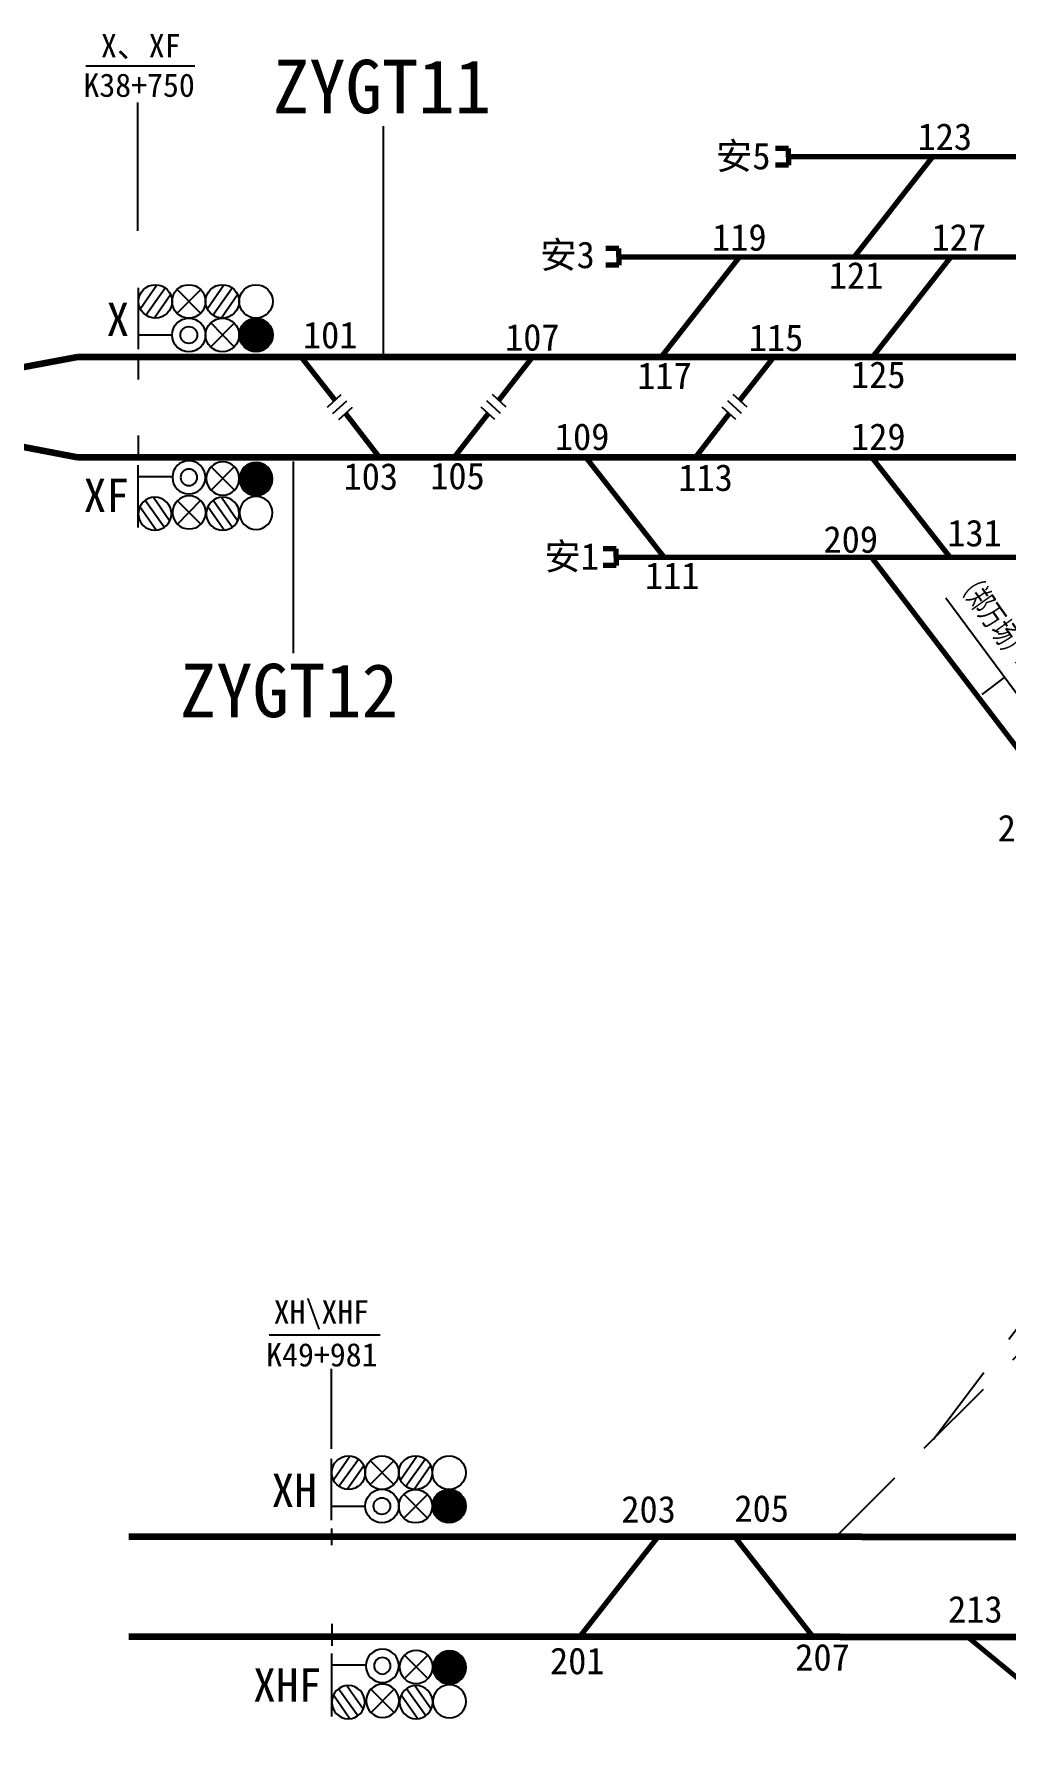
# Model space of a CAD drawing. Header units: millimetres. Extents: x -17381 to -15684, y 1883 to 2345.
# Drawn here: x -16451.3 to -16393.1, y 2112.4 to 2214.4 of the extents above; entities that cross this region are included whole.
import ezdxf

# ---------------------------------------------------------------- set-up
doc = ezdxf.new("R2010")
doc.units = ezdxf.units.MM
doc.linetypes.add('HIDDEN', pattern=[0.375, 0.25, -0.125])
for name, color, linetype in [('1', 1, 'Continuous'), ('ZC_新建_标注', 7, 'Continuous'), ('站台', 7, 'Continuous')]:
    doc.layers.add(name, color=color, linetype=linetype)
doc.styles.get("Standard").update_dxf_attribs({"font": ''})
doc.styles.add('宋体', font='')
doc.styles.add('文字', font='rs9.shx', dxfattribs={"width": 0.75, "bigfont": 'hztxt.shx'})
doc.styles.get('Standard').set_extended_font_data('SimSun')
doc.styles.get('宋体').set_extended_font_data('SimSun')

# ---------------------------------------------------------------- blocks, each defined once
blk = doc.blocks.new('DFRE')
at = {"color": 7, "linetype": 'Continuous'}
for p, q in [((257.72, 164.95), (257.72, 157.4)), ((257.8, 158.75), (261.76, 158.75))]:
    blk.add_line(p, q, dxfattribs=at)
at = {"color": 1}
for p, q in [((269.95, 159.15), (272.88, 160.84)), ((269.95, 158.99), (273.02, 160.76)), ((269.97, 159.31), (272.74, 160.91)), ((269.97, 158.85), (273.14, 160.68)), ((269.99, 158.7), (273.25, 160.59)), ((270, 159.48), (272.58, 160.97)), ((270.04, 159.66), (272.4, 161.02)), ((270.11, 159.86), (272.19, 161.06)), ((270.22, 160.07), (271.95, 161.07)), ((270.4, 160.33), (271.64, 161.05)), ((270.02, 158.57), (273.35, 160.5)), ((270.06, 158.44), (273.45, 160.4)), ((270.1, 158.31), (273.54, 160.29)), ((270.16, 158.19), (273.61, 160.18)), ((270.22, 158.07), (273.68, 160.07)), ((270.29, 157.96), (273.75, 159.95)), ((270.37, 157.85), (273.8, 159.83)), ((270.46, 157.74), (273.85, 159.7)), ((270.55, 157.64), (273.89, 159.57)), ((270.65, 157.55), (273.92, 159.44)), ((270.77, 157.46), (273.94, 159.29)), ((270.89, 157.38), (273.95, 159.15)), ((271.02, 157.3), (273.95, 158.99)), ((271.17, 157.23), (273.94, 158.83)), ((271.33, 157.17), (273.91, 158.66)), ((271.51, 157.12), (273.86, 158.48)), ((271.71, 157.09), (273.79, 158.28)), ((271.96, 157.07), (273.68, 158.07)), ((272.26, 157.1), (273.51, 157.81))]:
    blk.add_line(p, q, dxfattribs=at)
at = {"layer": '1', "color": 2}
for p, q in [((259.88, 165.25), (257.92, 162.43)), ((260.87, 164.9), (258.56, 161.65)), ((268.09, 165.25), (266.13, 162.43)), ((269.08, 164.9), (266.76, 161.65)), ((261.51, 164.12), (259.55, 161.3)), ((269.72, 164.12), (267.76, 161.3))]:
    blk.add_line(p, q, dxfattribs=at)
at = {"layer": '1', "color": 7}
for p, q in [((265.27, 164.52), (262.46, 161.7)), ((262.47, 164.51), (265.25, 161.68)), ((269.33, 160.42), (266.52, 157.6)), ((266.53, 160.41), (269.32, 157.58)), ((257.72, 153.8), (257.72, 156.47))]:
    blk.add_line(p, q, dxfattribs=at)
at = {"layer": '1', "color": 2}
for centre in [(259.73, 163.27), (267.93, 163.27)]:
    blk.add_circle(centre, 2, dxfattribs=at)
at = {"layer": '1', "color": 7}
for centre, radius in [((263.87, 163.11), 2), ((263.84, 158.87), 2), ((267.93, 159.01), 2), ((263.84, 158.87), 1)]:
    blk.add_circle(centre, radius, dxfattribs=at)
at = {"layer": '1', "color": 3}
blk.add_circle((271.95, 163.17), 2, dxfattribs=at)
at = {"layer": '1', "color": 1}
blk.add_circle((271.95, 159.07), 2, dxfattribs=at)
blk = doc.blocks.new('*X203')
at = {"color": 0}
for p, q in [((-1.5, 0.06), (0.7, 1.33)), ((-1.5, -0.06), (0.8, 1.27)), ((-1.49, 0.18), (0.59, 1.38)), ((-1.49, -0.17), (0.89, 1.21)), ((-1.47, 0.31), (0.47, 1.43)), ((-1.47, -0.27), (0.97, 1.14)), ((-1.45, -0.38), (1.05, 1.07)), ((-1.43, 0.44), (0.33, 1.46)), ((-1.42, -0.48), (1.12, 0.99)), ((-1.39, -0.57), (1.19, 0.92)), ((-1.38, 0.59), (0.18, 1.49)), ((-1.35, -0.66), (1.25, 0.83)), ((-1.3, 0.75), (0, 1.5)), ((-1.3, -0.75), (1.3, 0.75)), ((-1.25, -0.83), (1.35, 0.66)), ((-1.19, -0.92), (1.39, 0.57)), ((-1.17, 0.94), (-0.23, 1.48)), ((-1.12, -0.99), (1.42, 0.48)), ((-1.05, -1.07), (1.45, 0.38)), ((-0.97, -1.14), (1.47, 0.27)), ((-0.89, -1.21), (1.49, 0.17)), ((-0.8, -1.27), (1.5, 0.06)), ((-0.7, -1.33), (1.5, -0.06)), ((-0.59, -1.38), (1.49, -0.18)), ((-0.47, -1.43), (1.47, -0.31)), ((-0.33, -1.46), (1.43, -0.44)), ((-0.18, -1.49), (1.38, -0.59)), ((0, -1.5), (1.3, -0.75)), ((0.23, -1.48), (1.17, -0.94))]:
    blk.add_line(p, q, dxfattribs=at)
blk = doc.blocks.new('LD')
at = {"layer": '1', "color": 3}
blk.add_circle((0, 0), 1.5, dxfattribs=at)
blk = doc.blocks.new('FD')
at = {"layer": '1', "color": 7}
for p, q in [((1.05, 1.06), (-1.06, -1.06)), ((-1.05, 1.05), (1.04, -1.08))]:
    blk.add_line(p, q, dxfattribs=at)
blk.add_circle((0, 0), 1.5, dxfattribs=at)
blk = doc.blocks.new('BD')
at = {"layer": '1', "color": 7}
for radius in [1.5, 0.75]:
    blk.add_circle((0, 0), radius, dxfattribs=at)
blk = doc.blocks.new('UD')
at = {"layer": '1', "color": 2}
for p, q in [((0.1149, 1.4857), (-1.3549, -0.6305)), ((0.8607, 1.2175), (-0.8771, -1.2175)), ((1.3386, 0.6378), (-0.1312, -1.4784))]:
    blk.add_line(p, q, dxfattribs=at)
blk.add_circle((0, 0), 1.5, dxfattribs=at)
blk = doc.blocks.new('*X218')
at = {"color": 0}
for p, q in [((-1.5, 0.06), (0.7, 1.33)), ((-1.5, -0.06), (0.8, 1.27)), ((-1.49, 0.18), (0.59, 1.38)), ((-1.49, -0.17), (0.89, 1.21)), ((-1.47, 0.31), (0.47, 1.43)), ((-1.47, -0.27), (0.97, 1.14)), ((-1.45, -0.38), (1.05, 1.07)), ((-1.43, 0.44), (0.33, 1.46)), ((-1.42, -0.48), (1.12, 0.99)), ((-1.39, -0.57), (1.19, 0.92)), ((-1.38, 0.59), (0.18, 1.49)), ((-1.35, -0.66), (1.25, 0.83)), ((-1.3, 0.75), (0, 1.5)), ((-1.3, -0.75), (1.3, 0.75)), ((-1.25, -0.83), (1.35, 0.66)), ((-1.19, -0.92), (1.39, 0.57)), ((-1.17, 0.94), (-0.23, 1.48)), ((-1.12, -0.99), (1.42, 0.48)), ((-1.05, -1.07), (1.45, 0.38)), ((-0.97, -1.14), (1.47, 0.27)), ((-0.89, -1.21), (1.49, 0.17)), ((-0.8, -1.27), (1.5, 0.06)), ((-0.7, -1.33), (1.5, -0.06)), ((-0.59, -1.38), (1.49, -0.18)), ((-0.47, -1.43), (1.47, -0.31)), ((-0.33, -1.46), (1.43, -0.44)), ((-0.18, -1.49), (1.38, -0.59)), ((0, -1.5), (1.3, -0.75)), ((0.23, -1.48), (1.17, -0.94))]:
    blk.add_line(p, q, dxfattribs=at)

msp = doc.modelspace()

# ---------------------------------------------------------------- linework, layer by layer
at = {"color": 0, "lineweight": -3}
for p, q in [((-16448.18, 2212.48), (-16441.65, 2212.48)), ((-16445.06, 2202.6), (-16445.06, 2210.28)), ((-16433.46, 2129.66), (-16433.46, 2134.44))]:
    msp.add_line(p, q, dxfattribs=at)
at = {"color": 5, "lineweight": -3}
msp.add_line((-16430.37, 2208.86), (-16430.37, 2195.04), dxfattribs=at)
at = {"color": 5, "lineweight": 70}
for p, q in [((-16406.12, 2207.53), (-16406.9, 2207.53)), ((-16406.12, 2207.03), (-16406.12, 2207.53)), ((-16406.12, 2207.03), (-16406.12, 2206.53)), ((-16406.12, 2206.53), (-16406.9, 2206.53)), ((-16400.15, 2203.63), (-16399.53, 2204.43)), ((-16416.26, 2201.54), (-16417.04, 2201.54)), ((-16416.26, 2201.04), (-16416.26, 2201.54)), ((-16416.26, 2201.04), (-16416.26, 2200.54)), ((-16413.73, 2195.05), (-16409.04, 2201.04)), ((-16396.38, 2201.04), (-16401.07, 2195.05)), ((-16416.26, 2200.54), (-16417.04, 2200.54))]:
    msp.add_line(p, q, dxfattribs=at)
at = {"color": 5, "lineweight": 70, "ltscale": 0.5}
for p, q in [((-16391.58, 2207.03), (-16406.12, 2207.03)), ((-16416.26, 2201.04), (-16344.19, 2201.04))]:
    msp.add_line(p, q, dxfattribs=at)
at = {"color": 5, "lineweight": 100}
msp.add_line((-16456.62, 2193.55), (-16448.68, 2195.05), dxfattribs=at)
at = {"color": 5, "lineweight": 100, "ltscale": 0.5}
msp.add_line((-16448.68, 2195.05), (-16344.19, 2195.05), dxfattribs=at)
at = {"color": 0, "linetype": 'Continuous'}
for p, q in [((-16445.02, 2193.69), (-16445.02, 2194.94)), ((-16433.46, 2117.4), (-16433.46, 2113.63))]:
    msp.add_line(p, q, dxfattribs=at)
at = {"color": 7, "linetype": 'Continuous'}
for p, q in [((-16433.71, 2192.03), (-16432.89, 2192.79)), ((-16423.02, 2192.03), (-16423.84, 2192.79)), ((-16408.59, 2192.03), (-16409.42, 2192.79)), ((-16433.38, 2191.66), (-16432.55, 2192.42)), ((-16433.04, 2191.29), (-16432.21, 2192.04)), ((-16423.69, 2191.29), (-16424.52, 2192.04)), ((-16423.35, 2191.66), (-16424.18, 2192.42)), ((-16409.27, 2191.29), (-16410.09, 2192.04)), ((-16408.92, 2191.66), (-16409.75, 2192.42))]:
    msp.add_line(p, q, dxfattribs=at)
at = {"color": 1, "lineweight": 100}
msp.add_line((-16456.62, 2190.55), (-16448.68, 2189.05), dxfattribs=at)
at = {"color": 1, "lineweight": 100, "ltscale": 0.5}
msp.add_line((-16448.68, 2189.05), (-16344.19, 2189.05), dxfattribs=at)
at = {"color": 1, "lineweight": -3}
msp.add_line((-16435.75, 2177.3), (-16435.75, 2188.79), dxfattribs=at)
at = {"color": 1, "lineweight": 70}
for p, q in [((-16418.24, 2189.05), (-16413.55, 2183.06)), ((-16416.42, 2183.56), (-16417.2, 2183.56)), ((-16416.42, 2183.06), (-16416.42, 2183.56)), ((-16416.42, 2182.56), (-16417.2, 2182.56)), ((-16416.42, 2183.06), (-16416.42, 2182.56))]:
    msp.add_line(p, q, dxfattribs=at)
at = {"color": 1, "lineweight": 70, "ltscale": 0.5}
msp.add_line((-16416.42, 2183.06), (-16344.19, 2183.06), dxfattribs=at)
at = {"color": 8, "linetype": 'Continuous', "lineweight": 70, "ltscale": 0.5}
msp.add_line((-16401.15, 2183.06), (-16379.25, 2154.35), dxfattribs=at)
at = {"color": 0, "ltscale": 0.5}
for p, q in [((-16389.57, 2170.96), (-16396.69, 2180.6)), ((-16394.53, 2174.84), (-16393.18, 2175.84)), ((-16433.46, 2124.89), (-16433.46, 2123.89))]:
    msp.add_line(p, q, dxfattribs=at)
at = {"color": 8, "linetype": 'HIDDEN', "ltscale": 20}
for p, q in [((-16397.44, 2130.23), (-16379.25, 2154.35)), ((-16403.29, 2124.39), (-16379.3, 2148.36))]:
    msp.add_line(p, q, dxfattribs=at)
at = {"color": 8}
msp.add_line((-16437.2, 2136.48), (-16430.55, 2136.48), dxfattribs=at)
at = {"color": 8, "lineweight": 100, "ltscale": 0.5}
for p, q in [((-16401.72, 2124.39), (-16445.61, 2124.39)), ((-16401.72, 2124.39), (-16344.19, 2124.39)), ((-16403.02, 2118.4), (-16445.61, 2118.4)), ((-16403.02, 2118.4), (-16344.19, 2118.4))]:
    msp.add_line(p, q, dxfattribs=at)
at = {"color": 8, "lineweight": 70}
for p, q in [((-16418.62, 2118.4), (-16413.93, 2124.39)), ((-16409.32, 2124.39), (-16404.63, 2118.39))]:
    msp.add_line(p, q, dxfattribs=at)
at = {"layer": '1', "color": 0}
for p, q in [((-16445.02, 2195.52), (-16445.02, 2199.19)), ((-16445.02, 2196.36), (-16443.01, 2196.36)), ((-16433.46, 2125.39), (-16433.46, 2129.06)), ((-16433.46, 2126.23), (-16431.45, 2126.23))]:
    msp.add_line(p, q, dxfattribs=at)
at = {"layer": '1', "color": 1}
for centre in [(-16437.99, 2196.36), (-16426.43, 2126.23)]:
    msp.add_circle(centre, 1, dxfattribs=at)
at = {"layer": '站台', "color": 5, "lineweight": 70}
for p, q in [((-16399.53, 2204.43), (-16397.49, 2207.03)), ((-16402.18, 2201.04), (-16400.15, 2203.63)), ((-16433.26, 2192.44), (-16435.3, 2195.05)), ((-16423.47, 2192.44), (-16421.43, 2195.05)), ((-16409.04, 2192.44), (-16407, 2195.05))]:
    msp.add_line(p, q, dxfattribs=at)
at = {"layer": '站台', "color": 1, "lineweight": 70}
for p, q in [((-16430.61, 2189.05), (-16432.64, 2191.65)), ((-16426.12, 2189.05), (-16424.09, 2191.65)), ((-16411.69, 2189.05), (-16409.66, 2191.65)), ((-16396.45, 2183.06), (-16401.15, 2189.05))]:
    msp.add_line(p, q, dxfattribs=at)
at = {"layer": '站台', "color": 8, "lineweight": 70}
msp.add_line((-16395.39, 2118.4), (-16388.15, 2112.4), dxfattribs=at)

# ---------------------------------------------------------------- block references
at = {"color": 0, "xscale": -0.4954688949001138, "yscale": 0.4954688949001138, "zscale": 0.4954688948999172, "rotation": 180}
for p in [(-16572.73, 2266.55), (-16561.15, 2195.38)]:
    msp.add_blockref('DFRE', p, dxfattribs=at)
at = {"layer": '1', "color": 0, "xscale": 0.6688672830132418, "yscale": 0.6688672830077849, "zscale": 0.6688672830084442, "rotation": 180}
for name, p in [('UD', (-16444.01, 2198.37)), ('FD', (-16442.01, 2198.37)), ('UD', (-16440, 2198.37)), ('LD', (-16437.99, 2198.37)), ('BD', (-16442.01, 2196.36)), ('FD', (-16440, 2196.36)), ('UD', (-16432.45, 2128.23)), ('FD', (-16430.45, 2128.23)), ('UD', (-16428.44, 2128.23)), ('LD', (-16426.43, 2128.23)), ('BD', (-16430.45, 2126.23)), ('FD', (-16428.44, 2126.22))]:
    msp.add_blockref(name, p, dxfattribs=at)
at = {"layer": '1', "color": 1, "xscale": 0.6688672830132418, "yscale": 0.6688672830077849, "zscale": 0.6688672830084862, "rotation": 180}
for name, p in [('*X203', (-16437.99, 2196.36)), ('*X218', (-16426.43, 2126.23))]:
    msp.add_blockref(name, p, dxfattribs=at)

# ---------------------------------------------------------------- texts
at = {"color": 0, "ltscale": 0.5, "style": '宋体'}
for s, height, p in [('X、XF', 1.4, (-16447.27, 2212.98)), ('123', 1.6, (-16398.39, 2207.44)), ('安5', 1.6, (-16410.46, 2206.28)), ('119', 1.6, (-16410.69, 2201.41)), ('127', 1.6, (-16397.55, 2201.41)), ('安3', 1.6, (-16420.98, 2200.36)), ('121', 1.6, (-16403.7, 2199.13)), ('X', 2, (-16446.94, 2196.3)), ('101', 1.6, (-16435.18, 2195.56)), ('107', 1.6, (-16423.08, 2195.42)), ('115', 1.6, (-16408.49, 2195.4)), ('117', 1.6, (-16415.17, 2193.12)), ('125', 1.6, (-16402.37, 2193.18)), ('109', 1.6, (-16420.1, 2189.47)), ('129', 1.6, (-16402.37, 2189.47)), ('103', 1.6, (-16432.75, 2187.09)), ('105', 1.6, (-16427.56, 2187.12)), ('113', 1.6, (-16412.71, 2187.02)), ('XF', 2, (-16448.31, 2185.75)), ('209', 1.6, (-16404.02, 2183.32)), ('131', 1.6, (-16396.61, 2183.7)), ('安1', 1.6, (-16420.73, 2182.3)), ('111', 1.6, (-16414.71, 2181.15)), ('211', 1.6, (-16393.59, 2166.03)), ('XH\\XHF', 1.4, (-16436.93, 2137.16)), ('XH', 2, (-16437.06, 2126.17)), ('XHF', 2, (-16438.16, 2114.52))]:
    msp.add_text(s, height=height, dxfattribs=at).set_placement(p)
at = {"color": 0, "style": '宋体'}
for s, p in [('K38+750', (-16448.32, 2210.62)), ('K49+981', (-16437.38, 2134.59))]:
    msp.add_text(s, height=1.4, dxfattribs=at).set_placement(p)
at = {"ltscale": 0.5, "style": '宋体'}
for s, p in [('203', (-16416.12, 2125.24)), ('205', (-16409.35, 2125.29)), ('213', (-16396.56, 2119.25)), ('201', (-16420.39, 2116.16)), ('207', (-16405.71, 2116.38))]:
    msp.add_text(s, height=1.6, dxfattribs=at).set_placement(p)
at = {"color": 1, "lineweight": -3, "char_height": 3.2, "attachment_point": 1}
for s, insert, width in [('{\\C5;ZYGT11}', (-16436.98, 2212.84), 13.8693), ('ZYGT12', (-16442.55, 2176.67), 13.888)]:
    msp.add_mtext(s, dxfattribs=dict(at, insert=insert, width=width))
at = {"layer": 'ZC_新建_标注', "color": 0, "style": '文字', "width": 0.8}
msp.add_text('（郑万场）场间分界点（郑阜场）', height=1.4981, rotation=305.5334, dxfattribs=at).set_placement((-16396.29, 2181.52))

doc.saveas('drawing.dxf')
